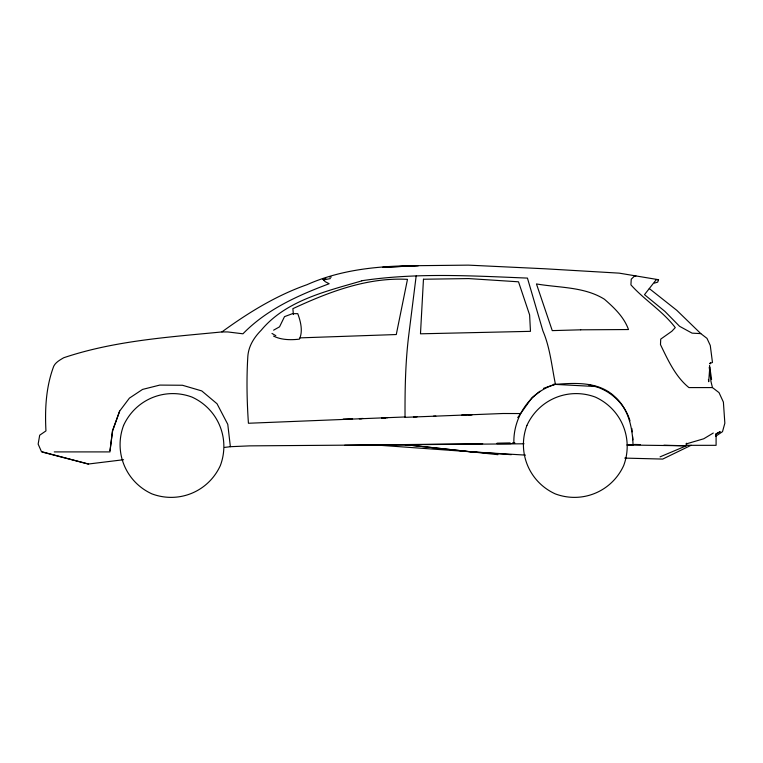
<?xml version="1.0" encoding="UTF-8"?>
<svg xmlns="http://www.w3.org/2000/svg" width="763" height="763" viewBox="0 0 763 763"><rect width="100%" height="100%" fill="white"/><g stroke="black" fill="none" stroke-linecap="round" stroke-linejoin="round"><path stroke-width="1.14" d="M716.095 436.369L716.095 434.261L716.095 445.325L686.576 445.325L686.576 443.217M709.79 367.27L708.693 381.7L708.426 379.478M513.89 442.893C513.098 417.084 530.275 391.314 555.454 384.361C575.731 382.807 598.678 381.538 614.644 396.522C628.464 408.577 632.47 427.509 633.052 445.077L686.29 445.802L660.071 456.856M416.178 275.92L408.873 334.175C405.372 361.691 404.895 389.607 405.039 417.332L502.979 413.508L520.414 413.556M109.967 450.571L112.647 430.761L119.657 411.076L129.414 398.124L142.567 389.407L159.791 385.086L182.443 385.258L201.756 390.914L217.035 403.761L227.775 424.342L230.369 446.698L249.577 445.869L405.62 444.724L470.847 451.81L525.459 455.11M710.143 363.922L710.42 362.463M123.558 459.727L88.346 464.028L41.574 451.906L38.15 444.095L39.695 435.206L45.952 430.914C44.845 409.76 45.866 388.319 53.019 368.186C54.307 362.978 59.447 360.27 63.701 357.752C114.479 340.651 168.89 337.132 221.909 331.934C248.194 312.773 276.206 295.491 307.031 284.685C342.091 269.024 380.537 265.829 418.496 265.61L382.759 267.317L418.372 265.677L468.406 265.133L544.906 268.776L619.213 273.144L658.555 279.706L657.716 282.138L654.416 283.102M119.657 411.076L112.419 430.914L109.967 451.906L54.278 451.906M517.743 417.59L532.04 397.647L539.985 391.219M715.751 436.207L722.504 431.667L724.85 423.227L723.391 402.091L719.023 392.621L712.461 387.585L688.913 387.585C675.389 376.636 667.921 359.936 660.481 344.618L660.729 339.115L671.841 331.266L675.265 327.604C662.761 311.056 644.516 300.126 630.925 284.857L631.239 279.172L634.311 276.244L635.941 275.929M713.3 433.022L703.753 438.773L685.756 444.056M715.513 434.481L720.196 431.667L716.085 433.775M273.602 330.169L279.544 326.822L284.513 316.635L292.525 313.66L297.751 313.66C300.679 321.452 303.121 331.371 299.401 339.144C290.951 340.126 281.232 340.05 273.564 336.082M709.733 363.55L712.461 362.463L710.277 345.458L706.986 338.362L700.806 333.612L676.771 310.303L649.284 288.557M543.514 388.367L555.55 384.104M361.757 280.879C326.202 291.304 285.991 300.422 261.194 330.245C254.136 337.399 248.671 345.887 247.851 356.149C246.449 378.524 246.897 400.899 248.423 423.255L405.039 416.97M691.164 445.249L662.713 459.078L624.725 458.096M325.839 278.457L322.434 278.934L323.617 279.916L330.398 278.581M361.757 280.746C416.512 272.477 472.345 275.882 527.443 278.094L542.894 330.875C550.113 347.69 551.773 366.507 555.454 384.361M224.503 447.414L230.369 446.698M468.72 414.824L472.259 414.681L461.682 415.091M300.05 337.866L396.283 334.537L407.48 279.353C367.127 277.217 328.824 291.962 292.887 308.662L293.374 314.547M413.489 416.989L417.018 416.846M433.47 416.197L435.826 416.112M343.197 419.087L352.573 418.792M359.592 418.572L363.112 418.458M381.853 417.857L387.709 417.676M359.354 418.773L361.71 418.696M381.758 418.076L385.296 417.971M497.066 443.179L510.142 442.912M405.029 444.734L524.057 443.789M482.702 443.684L344.657 445.268M496.866 443.665L511.019 443.637M329.673 277.103L331.276 277.103M658.555 279.706L656.237 279.706L644.497 294.661L664.935 311.409L679.547 326.287L692.079 333.145L700.806 333.612M221.909 331.934L227.698 331.934L242.949 333.803C266.611 309.444 297.866 295.462 329.168 283.731L325.162 281.661L323.617 279.916M627.129 445.01L633.052 445.077L627.148 444.972M512.517 442.912L514.872 442.96M634.511 444.438L640.395 444.591M663.934 445.211L686.29 445.802M553.413 384.294L596.924 386.593M511.277 454.681L371.829 444.715L405.62 444.724L497.953 454.681M588.721 384.991C607.739 387.862 624.42 402.292 629.98 420.775M42.518 451.906L88.346 464.028M271.971 333.431L275.825 335.672M712.461 387.585L711.011 381.7L709.228 367.251M709.542 365.429L711.583 379.383M631.84 428.453L632.155 431.868M632.584 436.426L632.909 439.85M423.465 279.239L420.48 333.812L530.466 331.342L529.617 314.909L518.506 281.805L468.616 278.581L423.465 279.239M123.577 425.439C113.525 452.354 125.79 481.949 151.923 493.88C178.838 503.923 208.433 491.668 220.364 465.535C230.407 438.62 218.142 409.025 192.009 397.094C165.094 387.051 135.499 399.307 123.577 425.439M526.909 425.439C516.866 452.354 529.121 481.949 555.254 493.88C582.169 503.923 611.764 491.668 623.695 465.535C633.738 438.62 621.483 409.025 595.35 397.094C568.435 387.051 538.84 399.307 526.909 425.439M580.691 329.816L552.25 330.617L536.456 283.941C559.126 287.861 584.277 286.65 604.391 299.21C614.234 307.785 623.953 316.96 628.502 329.54L580.691 329.816"/></g></svg>
